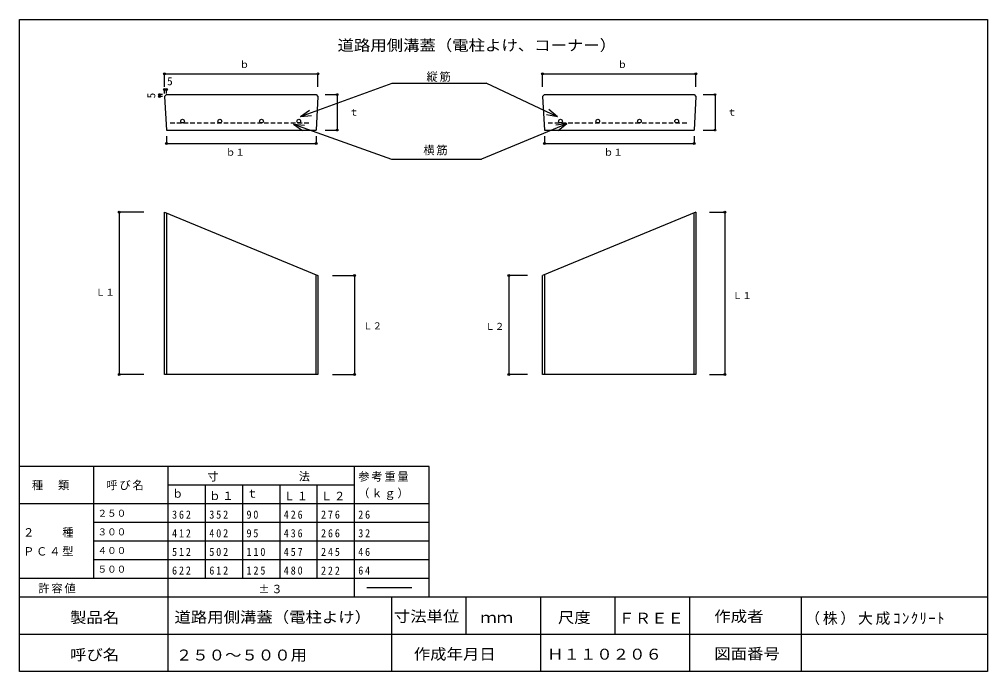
# Model space of a CAD drawing. Units: millimetres, scale not verified. Extents: x -1285 to 1315, y -900 to 850.
import ezdxf
from ezdxf.enums import TextEntityAlignment as Align

# ---------------------------------------------------------------- set-up
doc = ezdxf.new("R2010")
doc.units = ezdxf.units.MM
doc.header["$LTSCALE"] = 10
doc.header["$PDMODE"] = 32
doc.header["$PDSIZE"] = 5
doc.linetypes.add('DASHED1', pattern=[1.8, 1.2, -0.6])
doc.layers.add('0-0', color=7, linetype='Continuous')
doc.styles.add('ＭＳ ゴシック', font='')
doc.styles.get('ＭＳ ゴシック').set_extended_font_data('MS Gothic')

msp = doc.modelspace()

# ---------------------------------------------------------------- linework, layer by layer
at = {"layer": '0-0', "color": 4}
for p, q in [((-895.12, 703.77), (-483.12, 703.77)), ((-895.12, 669.28), (-895.12, 703.77)), ((-483.12, 669.28), (-483.12, 703.77)), ((119.73, 703.77), (531.73, 703.77)), ((119.73, 669.28), (119.73, 703.77)), ((531.73, 669.28), (531.73, 703.77)), ((-895.12, 662.07), (-890.12, 662.07)), ((-895.12, 650.99), (-895.12, 662.07)), ((-890.12, 650.99), (-890.12, 662.07)), ((-908.48, 648.07), (-908.48, 643.07)), ((-901, 648.07), (-908.48, 648.07)), ((-901, 643.07), (-908.48, 643.07)), ((-463.96, 648.07), (-431.91, 648.07)), ((-431.91, 648.07), (-431.91, 553.07)), ((550.88, 648.07), (582.94, 648.07)), ((582.94, 648.07), (582.94, 553.07)), ((-463.96, 553.07), (-431.91, 553.07)), ((550.88, 553.07), (582.94, 553.07)), ((-890.12, 536.76), (-890.12, 516.79)), ((-488.12, 536.76), (-488.12, 516.79)), ((124.73, 536.76), (124.73, 516.79)), ((526.73, 536.76), (526.73, 516.79)), ((-890.12, 516.79), (-488.12, 516.79)), ((124.73, 516.79), (526.73, 516.79)), ((-1016.66, 332.97), (-1016.66, -103.03)), ((-950.93, 332.97), (-1016.66, 332.97)), ((568.5, 332.97), (609.41, 332.97)), ((609.41, 332.97), (609.41, -103.03)), ((-443.91, 162.97), (-385.23, 162.97)), ((-385.23, 162.97), (-385.23, -103.03)), ((29.23, 162.97), (29.23, -103.03)), ((79.44, 162.97), (29.23, 162.97)), ((-950.93, -103.03), (-1016.66, -103.03)), ((-443.91, -103.03), (-385.23, -103.03)), ((79.44, -103.03), (29.23, -103.03)), ((568.5, -103.03), (609.41, -103.03))]:
    msp.add_line(p, q, dxfattribs=at)
at = {"layer": '0-0'}
for p, q in [((-530.49, 589.34), (-283.81, 678.97)), ((-283.81, 678.97), (-31.45, 678.97)), ((159.93, 588.54), (-31.45, 678.97)), ((-890.12, 648.07), (-488.12, 648.07)), ((124.73, 648.07), (119.73, 643.07)), ((119.73, 643.07), (124.73, 553.07)), ((124.73, 648.07), (526.73, 648.07)), ((-530.49, 589.34), (-505.91, 606.53)), ((159.93, 588.54), (137.05, 607.94)), ((-530.49, 589.34), (-500.6, 591.94)), ((159.93, 588.54), (130.41, 593.9)), ((-890.12, 553.07), (-488.12, 553.07)), ((-549.09, 568.88), (-285.92, 474.98)), ((-549.09, 568.88), (-519.18, 566.46)), ((-549.09, 568.88), (-524.4, 551.83)), ((185.17, 569.61), (-44.06, 474.98)), ((124.73, 553.07), (526.73, 553.07)), ((185.17, 569.61), (155.42, 565.73)), ((185.17, 569.61), (161.35, 551.38)), ((-285.92, 474.98), (-44.06, 474.98)), ((-895.12, 332.97), (-483.12, 162.97)), ((-895.12, -103.03), (-895.12, 332.97)), ((-890.12, 330.91), (-890.12, -103.03)), ((531.73, 332.97), (119.73, 162.97)), ((526.73, -103.03), (526.73, 330.91)), ((-488.12, -103.03), (-488.12, 165.03)), ((119.73, -103.03), (119.73, 162.97)), ((124.73, 165.03), (124.73, -103.03)), ((-185, -350), (-1285, -350)), ((-1085, -650), (-1085, -350)), ((-885, -700), (-885, -350)), ((-385, -700), (-385, -350)), ((-185, -700), (-185, -350)), ((-385, -400), (-885, -400)), ((-785, -650), (-785, -400)), ((-685, -650), (-685, -400)), ((-585, -650), (-585, -400)), ((-485, -650), (-485, -400)), ((-185, -450), (-1285, -450)), ((-185, -500), (-1085, -500)), ((-185, -550), (-1085, -550)), ((-185, -600), (-1085, -600)), ((-185, -650), (-1285, -650)), ((-230.74, -675), (-352.11, -675))]:
    msp.add_line(p, q, dxfattribs=at)
at = {"layer": '0-0', "linetype": 'DASHED1'}
for p, q in [((-879.93, 572.14), (-503.77, 572.14)), ((134.92, 572.14), (511.08, 572.14))]:
    msp.add_line(p, q, dxfattribs=at)
at = {"layer": '0-0', "color": 2}
for p, q in [((1315, -700), (-1285, -700)), ((-885, -900), (-885, -700)), ((-285, -900), (-285, -700)), ((-85, -800), (-85, -700)), ((115, -900), (115, -700)), ((315, -800), (315, -700)), ((515, -900), (515, -700)), ((815, -900), (815, -700)), ((1315, -800), (-1285, -800)), ((1315, -900), (-1285, -900))]:
    msp.add_line(p, q, dxfattribs=at)
msp.add_lwpolyline([(-1285, -900), (-1285, 850), (1315, 850), (1315, -900)], dxfattribs=at)
at = {"layer": '0-0'}
for points in [[(-890.12, 648.07), (-895.12, 643.07), (-890.12, 553.07)], [(-488.12, 648.07), (-483.12, 643.07), (-488.12, 553.07)], [(526.73, 648.07), (531.73, 643.07), (526.73, 553.07)], [(531.73, 332.97), (531.73, -103.03), (119.73, -103.03)], [(-483.12, 162.97), (-483.12, -103.03), (-895.12, -103.03)]]:
    msp.add_lwpolyline(points, dxfattribs=at)
for centre in [(-846.75, 577.14), (-746.75, 577.14), (-634.75, 577.14), (-534.75, 577.14), (168.1, 577.14), (268.1, 577.14), (380.1, 577.14), (480.1, 577.14)]:
    msp.add_circle(centre, 5, dxfattribs=at)
at = {"layer": '0-0', "color": 4}
for p in [(-895.12, 703.77), (-483.12, 703.77), (119.73, 703.77), (531.73, 703.77), (-908.48, 648.07), (-895.12, 662.07), (-890.12, 662.07), (-431.91, 648.07), (582.94, 648.07), (-908.48, 643.07), (-431.91, 553.07), (582.94, 553.07), (-890.12, 516.79), (-488.12, 516.79), (124.73, 516.79), (526.73, 516.79), (-1016.66, 332.97), (609.41, 332.97), (-385.23, 162.97), (29.23, 162.97), (-1016.66, -103.03), (-385.23, -103.03), (29.23, -103.03), (609.41, -103.03)]:
    msp.add_point(p, dxfattribs=at)

# ---------------------------------------------------------------- texts
at = {"layer": '0-0', "style": 'ＭＳ ゴシック', "width": 1.1}
for s, p in [('道路用側溝蓋（電柱よけ、コーナー）', (-430.69, 757.01)), ('製品名', (-1148.93, -778.22)), ('道路用側溝蓋（電柱よけ）', (-868.64, -777.35)), ('寸法単位', (-279.5, -775.24)), ('ｍｍ', (-47.26, -778.22)), ('尺度', (161.17, -778.22)), ('ＦＲＥＥ', (323.31, -780)), ('作成者', (580.99, -775.24)), ('呼び名', (-1148.93, -878.22)), ('２５０～５００用', (-864.68, -879)), ('作成年月日', (-225.91, -876.47)), ('Ｈ１１０２０６', (132.22, -876.7)), ('図面番号', (580.99, -875.24))]:
    msp.add_text(s, height=29.33, dxfattribs=at).set_placement(p, align=Align.BOTTOM_LEFT)
at = {"layer": '0-0', "style": 'ＭＳ ゴシック'}
for s, height, p in [('ｂ', 18.33, (-693.48, 714.41)), ('ｂ', 18.33, (321.37, 714.41)), ('5', 21.99, (-888.25, 666.51)), ('ｔ', 18.33, (-399.64, 586.14)), ('ｔ', 18.33, (615.21, 586.14)), ('ｂ１', 18.33, (-730.77, 478.74)), ('ｂ１', 18.33, (284.08, 478.74)), ('Ｌ１', 18.33, (-1080.3, 103.05)), ('Ｌ１', 18.33, (630.48, 93.88)), ('Ｌ２', 18.33, (-362.38, 12.92)), ('Ｌ２', 18.33, (-33.97, 11.4)), ('ｂ', 21.99, (-875, -440)), ('ｔ', 21.99, (-675, -440)), ('２５０', 18.33, (-1075, -490)), ('３００', 18.33, (-1075, -540)), ('４００', 18.33, (-1075, -590)), ('５００', 18.33, (-1075, -640))]:
    msp.add_text(s, height=height, dxfattribs=at).set_placement(p, align=Align.BOTTOM_LEFT)
msp.add_text('5', height=21.99, rotation=90, dxfattribs=at).set_placement((-913.48, 638.07), align=Align.BOTTOM_LEFT)
at = {"layer": '0-0', "attachment_point": 7, "style": 'ＭＳ ゴシック'}
for s, insert, char_height in [('\\T1.17;縦筋', (-191.76, 682.4), 21.99), ('\\T1.17;横筋', (-200.17, 485.25), 21.99), ('\\T1.17;寸\u3000\u3000\u3000\u3000\u3000\u3000法', (-780.33, -390), 21.99), ('\\T1.17;参考重量', (-374.95, -390.36), 21.99), ('\\T1.17;種\u3000類', (-1251.31, -413.36), 21.99), ('\\T1.17;呼び名', (-1051.31, -413.36), 21.99), ('\\T1.17;ｂ１', (-775, -440), 21.99), ('\\T1.17;（ｋｇ）', (-375, -440), 21.99), ('\\T1.17;Ｌ１', (-575, -440), 21.99), ('\\T1.17;Ｌ２', (-475, -440), 21.99), ('\\T1.38;\\W0.9;362', (-875, -490), 21.99), ('\\T1.38;\\W0.9;352', (-775, -490), 21.99), ('\\T1.36;\\W0.9;90', (-675, -490), 21.99), ('\\T1.38;\\W0.9;426', (-575, -490), 21.99), ('\\T1.38;\\W0.9;276', (-475, -490), 21.99), ('\\T1.36;\\W0.9;26', (-375, -490), 21.99), ('\\T1.17;２\u3000\u3000種', (-1275, -540), 21.99), ('\\T1.38;\\W0.9;412', (-875, -540), 21.99), ('\\T1.38;\\W0.9;402', (-775, -540), 21.99), ('\\T1.36;\\W0.9;95', (-675, -540), 21.99), ('\\T1.38;\\W0.9;436', (-575, -540), 21.99), ('\\T1.38;\\W0.9;266', (-475, -540), 21.99), ('\\T1.36;\\W0.9;32', (-375, -540), 21.99), ('\\T1.17;ＰＣ４型', (-1275, -590), 21.99), ('\\T1.38;\\W0.9;512', (-875, -590), 21.99), ('\\T1.38;\\W0.9;502', (-775, -590), 21.99), ('\\T1.38;\\W0.9;110', (-675, -590), 21.99), ('\\T1.38;\\W0.9;457', (-575, -590), 21.99), ('\\T1.38;\\W0.9;245', (-475, -590), 21.99), ('\\T1.36;\\W0.9;46', (-375, -590), 21.99), ('\\T1.38;\\W0.9;622', (-875, -640), 21.99), ('\\T1.38;\\W0.9;612', (-775, -640), 21.99), ('\\T1.38;\\W0.9;125', (-675, -640), 21.99), ('\\T1.38;\\W0.9;480', (-575, -640), 21.99), ('\\T1.38;\\W0.9;222', (-475, -640), 21.99), ('\\T1.36;\\W0.9;64', (-375, -640), 21.99), ('\\T1.17;許容値', (-1234.02, -690), 21.99), ('\\T1.17;±３', (-643.38, -690), 21.99), ('\\T1.18;（株）大成ｺﾝｸﾘｰﾄ', (825.14, -775.24), 29.33)]:
    msp.add_mtext(s, dxfattribs=dict(at, insert=insert, char_height=char_height))

doc.saveas('drawing.dxf')
